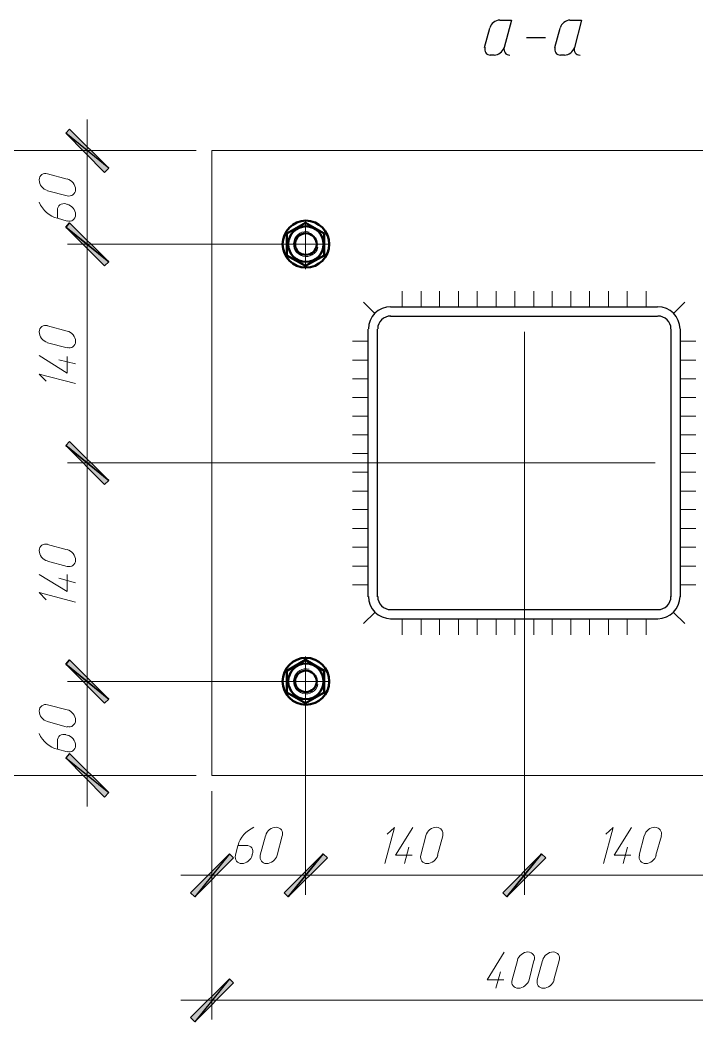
# Model space of a CAD drawing. Header units: millimetres. Extents: x -678 to 5260, y -935 to 3264.
# Drawn here: x -47 to 387, y 10 to 652 of the extents above; entities that cross this region are included whole.
import ezdxf

# ---------------------------------------------------------------- set-up
doc = ezdxf.new("R2010")
doc.units = ezdxf.units.MM
doc.header["$MEASUREMENT"] = 0
doc.layers.get('0').update_dxf_attribs({"linetype": 'CONTINUOUS'})

msp = doc.modelspace()

# ---------------------------------------------------------------- hatches: boundary and pattern name
at = {"true_color": 0x000007}
h = msp.add_hatch(color=7, dxfattribs=at)
h.paths.add_polyline_path([(7.41553, 554.24928), (10.23711, 557.07085), (-17.31476, 579.31152)])
h.paths.add_polyline_path([(10.23711, 557.07085), (-17.31476, 579.31152), (-14.82513, 581.96712)])
h = msp.add_hatch(color=7, dxfattribs=at)
h.paths.add_polyline_path([(-14.82513, 522.05011), (-17.31476, 519.22853), (10.23711, 496.98787)])
h.paths.add_polyline_path([(-17.31476, 519.22853), (10.23711, 496.98787), (7.41553, 494.33226)])
h = msp.add_hatch(color=7, dxfattribs=at)
h.paths.add_polyline_path([(7.41553, 494.33226), (10.23711, 496.98787), (-17.31476, 519.22853)])
h.paths.add_polyline_path([(10.23711, 496.98787), (-17.31476, 519.22853), (-14.82513, 522.05011)])
h = msp.add_hatch(color=7, dxfattribs=at)
h.paths.add_polyline_path([(-14.82513, 381.96712), (-17.31476, 379.31152), (10.23711, 356.90488)])
h.paths.add_polyline_path([(-17.31476, 379.31152), (10.23711, 356.90488), (7.41553, 354.41525)])
h = msp.add_hatch(color=7, dxfattribs=at)
h.paths.add_polyline_path([(7.41553, 354.41525), (10.23711, 356.90488), (-17.31476, 379.31152)])
h.paths.add_polyline_path([(10.23711, 356.90488), (-17.31476, 379.31152), (-14.82513, 381.96712)])
h = msp.add_hatch(color=7, dxfattribs=at)
h.paths.add_polyline_path([(-14.82513, 242.05011), (-17.31476, 239.22853), (10.23711, 216.98787)])
h.paths.add_polyline_path([(-17.31476, 239.22853), (10.23711, 216.98787), (7.41553, 214.33226)])
h = msp.add_hatch(color=7, dxfattribs=at)
h.paths.add_polyline_path([(7.41553, 214.33226), (10.23711, 216.98787), (-17.31476, 239.22853)])
h.paths.add_polyline_path([(10.23711, 216.98787), (-17.31476, 239.22853), (-14.82513, 242.05011)])
h = msp.add_hatch(color=7, dxfattribs=at)
h.paths.add_polyline_path([(-14.82513, 182.13309), (-17.31476, 179.31152), (10.23711, 157.07085)])
h.paths.add_polyline_path([(-17.31476, 179.31152), (10.23711, 157.07085), (7.41553, 154.24928)])
h = msp.add_hatch(color=7, dxfattribs=at)
h.paths.add_polyline_path([(90.07113, 115.24513), (87.58151, 117.90073), (65.34084, 90.34886)])
h.paths.add_polyline_path([(87.58151, 117.90073), (65.34084, 90.34886), (62.51927, 92.83849)])
h = msp.add_hatch(color=7, dxfattribs=at)
h.paths.add_polyline_path([(150.3201, 115.24513), (147.49852, 117.90073), (125.25786, 90.34886)])
h.paths.add_polyline_path([(147.49852, 117.90073), (125.25786, 90.34886), (122.60225, 92.83849)])
h = msp.add_hatch(color=7, dxfattribs=at)
h.paths.add_polyline_path([(122.60225, 92.83849), (125.25786, 90.34886), (147.49852, 117.90073)])
h.paths.add_polyline_path([(125.25786, 90.34886), (147.49852, 117.90073), (150.3201, 115.24513)])
h = msp.add_hatch(color=7, dxfattribs=at)
h.paths.add_polyline_path([(262.68524, 92.83849), (265.17487, 90.34886), (287.41553, 117.90073)])
h.paths.add_polyline_path([(265.17487, 90.34886), (287.41553, 117.90073), (290.23711, 115.24513)])
h = msp.add_hatch(color=7, dxfattribs=at)
h.paths.add_polyline_path([(290.23711, 115.24513), (287.41553, 117.90073), (265.17487, 90.34886)])
h.paths.add_polyline_path([(287.41553, 117.90073), (265.17487, 90.34886), (262.68524, 92.83849)])
h = msp.add_hatch(color=7, dxfattribs=at)
h.paths.add_polyline_path([(90.07113, 35.24513), (87.58151, 37.90073), (65.34084, 10.18289)])
h.paths.add_polyline_path([(87.58151, 37.90073), (65.34084, 10.18289), (62.51927, 13.00446)])

# ---------------------------------------------------------------- linework, layer by layer
at = {"color": 7, "linetype": 'Continuous', "lineweight": 25, "true_color": 0x000007}
for points in [[(260.69354, 651.84264), (268.16242, 651.84264), (263.51512, 634.24928)], [(305.50682, 651.84264), (313.14167, 651.84264), (308.49437, 634.24928)], [(250.90101, 634.24928), (254.38649, 646.69741), (254.38649, 646.69741)], [(296.04624, 634.24928), (299.36574, 646.69741), (299.36574, 646.69741)], [(277.78898, 640.55633), (290.07113, 640.55633), (290.07113, 640.55633)], [(257.04209, 629.27002), (254.55246, 629.27002), (254.55246, 629.27002)], [(302.18732, 629.27002), (299.53172, 629.27002), (299.53172, 629.27002)], [(190.81802, 468.1082), (361.77238, 468.1082), (361.77238, 468.1082)], [(190.81802, 462.13309), (361.77238, 462.13309), (361.77238, 462.13309)], [(176.37819, 282.54803), (176.37819, 453.83434), (176.37819, 453.83434)], [(182.35329, 282.54803), (182.35329, 453.83434), (182.35329, 453.83434)], [(370.40308, 453.83434), (370.40308, 282.54803), (370.40308, 282.54803)], [(376.21221, 453.83434), (376.21221, 282.54803), (376.21221, 282.54803)], [(361.77238, 274.0833), (190.81802, 274.0833), (190.81802, 274.0833)], [(361.77238, 268.1082), (190.81802, 268.1082), (190.81802, 268.1082)]]:
    msp.add_lwpolyline(points, dxfattribs=at)
at = {"color": 7, "linetype": 'Continuous', "lineweight": 9, "true_color": 0x000007}
for points in [[(-3.53882, 488.19119), (-3.53882, 588.1082), (-3.53882, 588.1082)], [(-13.49733, 568.19119), (-96.15293, 568.19119), (-96.15293, 568.19119)], [(66.33669, 568.19119), (-16.15293, 568.19119), (-16.15293, 568.19119)], [(-16.48488, 549.93392), (-29.09899, 553.25343), (-29.09899, 553.25343)], [(-29.09899, 542.46504), (-16.48488, 539.31152), (-16.48488, 539.31152)], [(-16.48488, 533.66836), (-17.31476, 534.16629), (-17.31476, 534.16629)], [(-22.62596, 530.18289), (-22.62596, 524.87168), (-16.48488, 523.04596)], [(-3.53882, 528.19119), (-3.53882, 348.27417), (-3.53882, 348.27417)], [(136.37819, 492.34056), (136.37819, 523.87583), (136.37819, 523.87583)], [(126.41968, 508.27417), (-16.15293, 508.27417), (-16.15293, 508.27417)], [(126.41968, 508.27417), (-16.15293, 508.27417), (-16.15293, 508.27417)], [(122.43628, 508.27417), (150.48607, 508.27417), (150.48607, 508.27417)], [(198.2869, 468.1082), (198.2869, 478.23268), (198.2869, 478.23268)], [(210.40308, 468.1082), (210.40308, 478.23268), (210.40308, 478.23268)], [(222.18732, 468.1082), (222.18732, 478.23268), (222.18732, 478.23268)], [(234.3035, 468.1082), (234.3035, 478.23268), (234.3035, 478.23268)], [(246.25371, 468.1082), (246.25371, 478.23268), (246.25371, 478.23268)], [(258.36989, 468.1082), (258.36989, 478.23268), (258.36989, 478.23268)], [(270.3201, 468.1082), (270.3201, 478.23268), (270.3201, 478.23268)], [(282.43628, 468.1082), (282.43628, 478.23268), (282.43628, 478.23268)], [(294.22051, 468.1082), (294.22051, 478.23268), (294.22051, 478.23268)], [(306.33669, 468.1082), (306.33669, 478.23268), (306.33669, 478.23268)], [(318.2869, 468.1082), (318.2869, 478.23268), (318.2869, 478.23268)], [(330.40308, 468.1082), (330.40308, 478.23268), (330.40308, 478.23268)], [(342.35329, 468.1082), (342.35329, 478.23268), (342.35329, 478.23268)], [(354.46947, 468.1082), (354.46947, 478.23268), (354.46947, 478.23268)], [(180.69354, 463.95882), (173.39064, 471.09575), (173.39064, 471.09575)], [(372.06284, 463.95882), (379.19976, 471.09575), (379.19976, 471.09575)], [(190.81802, 468.1082), (361.77238, 468.1082), (361.77238, 468.1082)], [(-16.48488, 452.50654), (-29.09899, 455.99201), (-29.09899, 455.99201)], [(176.37819, 282.54803), (176.37819, 453.83434), (176.37819, 453.83434)], [(276.46118, 452.17459), (276.46118, 91.67666), (276.46118, 91.67666)], [(276.46118, 452.17459), (276.46118, 91.67666), (276.46118, 91.67666)], [(376.21221, 453.83434), (376.21221, 282.54803), (376.21221, 282.54803)], [(-29.09899, 445.20363), (-16.48488, 441.88413), (-16.48488, 441.88413)], [(176.37819, 446.19948), (166.41968, 446.19948), (166.41968, 446.19948)], [(376.21221, 446.19948), (386.33669, 446.19948), (386.33669, 446.19948)], [(-16.48488, 436.40695), (-16.48488, 425.78455), (-34.41019, 436.90488)], [(-11.0077, 431.59367), (-21.79609, 434.24928), (-21.79609, 434.24928)], [(176.37819, 434.0833), (166.41968, 434.0833), (166.41968, 434.0833)], [(376.21221, 434.0833), (386.33669, 434.0833), (386.33669, 434.0833)], [(-29.92887, 420.47334), (-34.41019, 425.12065), (-11.0077, 418.97957)], [(176.37819, 422.13309), (166.41968, 422.13309), (166.41968, 422.13309)], [(376.21221, 422.13309), (386.33669, 422.13309), (386.33669, 422.13309)], [(176.37819, 410.01691), (166.41968, 410.01691), (166.41968, 410.01691)], [(376.21221, 410.01691), (386.33669, 410.01691), (386.33669, 410.01691)], [(176.37819, 398.23268), (166.41968, 398.23268), (166.41968, 398.23268)], [(376.21221, 398.23268), (386.33669, 398.23268), (386.33669, 398.23268)], [(-3.53882, 388.1082), (-3.53882, 208.19119), (-3.53882, 208.19119)], [(176.37819, 386.28247), (166.41968, 386.28247), (166.41968, 386.28247)], [(376.21221, 386.28247), (386.33669, 386.28247), (386.33669, 386.28247)], [(176.37819, 374.16629), (166.41968, 374.16629), (166.41968, 374.16629)], [(376.21221, 374.16629), (386.33669, 374.16629), (386.33669, 374.16629)], [(360.2786, 368.19119), (-16.15293, 368.19119), (-16.15293, 368.19119)], [(360.2786, 368.19119), (-16.15293, 368.19119), (-16.15293, 368.19119)], [(176.37819, 362.21608), (166.41968, 362.21608), (166.41968, 362.21608)], [(376.21221, 362.21608), (386.33669, 362.21608), (386.33669, 362.21608)], [(176.37819, 350.0999), (166.41968, 350.0999), (166.41968, 350.0999)], [(376.21221, 350.0999), (386.33669, 350.0999), (386.33669, 350.0999)], [(176.37819, 338.31567), (166.41968, 338.31567), (166.41968, 338.31567)], [(376.21221, 338.31567), (386.33669, 338.31567), (386.33669, 338.31567)], [(176.37819, 326.19948), (166.41968, 326.19948), (166.41968, 326.19948)], [(376.21221, 326.19948), (386.33669, 326.19948), (386.33669, 326.19948)], [(-16.48488, 312.58953), (-29.09899, 315.90903), (-29.09899, 315.90903)], [(176.37819, 314.24928), (166.41968, 314.24928), (166.41968, 314.24928)], [(376.21221, 314.24928), (386.33669, 314.24928), (386.33669, 314.24928)], [(-29.09899, 305.28662), (-16.48488, 301.96712), (-16.48488, 301.96712)], [(176.37819, 302.13309), (166.41968, 302.13309), (166.41968, 302.13309)], [(376.21221, 302.13309), (386.33669, 302.13309), (386.33669, 302.13309)], [(-16.48488, 296.65592), (-16.48488, 285.86753), (-34.41019, 296.82189)], [(-11.0077, 291.51069), (-21.79609, 294.33226), (-21.79609, 294.33226)], [(176.37819, 290.18289), (166.41968, 290.18289), (166.41968, 290.18289)], [(376.21221, 290.18289), (386.33669, 290.18289), (386.33669, 290.18289)], [(-29.92887, 280.55633), (-34.41019, 285.20363), (-11.0077, 279.06255)], [(180.69354, 272.42355), (173.39064, 265.4526), (173.39064, 265.4526)], [(372.06284, 272.42355), (379.19976, 265.4526), (379.19976, 265.4526)], [(361.77238, 268.1082), (190.81802, 268.1082), (190.81802, 268.1082)], [(198.2869, 268.1082), (198.2869, 258.14969), (198.2869, 258.14969)], [(210.40308, 268.1082), (210.40308, 258.14969), (210.40308, 258.14969)], [(222.18732, 268.1082), (222.18732, 258.14969), (222.18732, 258.14969)], [(234.3035, 268.1082), (234.3035, 258.14969), (234.3035, 258.14969)], [(246.25371, 268.1082), (246.25371, 258.14969), (246.25371, 258.14969)], [(258.36989, 268.1082), (258.36989, 258.14969), (258.36989, 258.14969)], [(270.3201, 268.1082), (270.3201, 258.14969), (270.3201, 258.14969)], [(282.43628, 268.1082), (282.43628, 258.14969), (282.43628, 258.14969)], [(294.22051, 268.1082), (294.22051, 258.14969), (294.22051, 258.14969)], [(306.33669, 268.1082), (306.33669, 258.14969), (306.33669, 258.14969)], [(318.2869, 268.1082), (318.2869, 258.14969), (318.2869, 258.14969)], [(330.40308, 268.1082), (330.40308, 258.14969), (330.40308, 258.14969)], [(342.35329, 268.1082), (342.35329, 258.14969), (342.35329, 258.14969)], [(354.46947, 268.1082), (354.46947, 258.14969), (354.46947, 258.14969)], [(-3.53882, 248.19119), (-3.53882, 148.1082), (-3.53882, 148.1082)], [(136.37819, 212.34056), (136.37819, 244.20778), (136.37819, 244.20778)], [(126.41968, 228.27417), (-16.15293, 228.27417), (-16.15293, 228.27417)], [(126.41968, 228.27417), (-16.15293, 228.27417), (-16.15293, 228.27417)], [(122.43628, 228.27417), (150.48607, 228.27417), (150.48607, 228.27417)], [(-16.48488, 210.01691), (-29.09899, 213.33641), (-29.09899, 213.33641)], [(136.37819, 218.14969), (136.37819, 91.67666), (136.37819, 91.67666)], [(136.37819, 218.14969), (136.37819, 91.67666), (136.37819, 91.67666)], [(-29.09899, 202.54803), (-16.48488, 199.06255), (-16.48488, 199.06255)], [(-16.48488, 193.75135), (-17.31476, 194.0833), (-17.31476, 194.0833)], [(-22.62596, 190.26587), (-22.62596, 184.95467), (-16.48488, 183.12894)], [(-13.49733, 168.02521), (-96.15293, 168.02521), (-96.15293, 168.02521)], [(66.33669, 168.02521), (-16.15293, 168.02521), (-16.15293, 168.02521)], [(76.2952, 158.0667), (76.2952, 91.67666), (76.2952, 91.67666)], [(110.65205, 129.35301), (107.33254, 116.90488), (107.33254, 116.90488)], [(118.12093, 116.90488), (121.27445, 129.35301), (121.27445, 129.35301)], [(188.66035, 130.34886), (193.30765, 134.66421), (187.16657, 111.59367)], [(204.59396, 116.90488), (193.97155, 116.90488), (205.09188, 134.66421)], [(213.39064, 129.35301), (210.23711, 116.90488), (210.23711, 116.90488)], [(220.85952, 116.90488), (224.17902, 129.35301), (224.17902, 129.35301)], [(328.74333, 130.34886), (333.39064, 134.66421), (327.24956, 111.59367)], [(344.67694, 116.90488), (334.05454, 116.90488), (345.00889, 134.66421)], [(353.30765, 129.35301), (349.98815, 116.90488), (349.98815, 116.90488)], [(360.77653, 116.90488), (364.26201, 129.35301), (364.26201, 129.35301)], [(98.36989, 123.21193), (92.89271, 123.21193), (91.39893, 116.90488)], [(199.78068, 111.59367), (202.43628, 122.21608), (202.43628, 122.21608)], [(339.69769, 111.59367), (342.51927, 122.21608), (342.51927, 122.21608)], [(102.02134, 116.90488), (102.18732, 117.73475), (102.18732, 117.73475)], [(156.46118, 104.1248), (56.37819, 104.1248), (56.37819, 104.1248)], [(296.37819, 104.1248), (116.46118, 104.1248), (116.46118, 104.1248)], [(256.21221, 104.1248), (436.46118, 104.1248), (436.46118, 104.1248)], [(76.2952, 94.16629), (76.2952, 11.67666), (76.2952, 11.67666)], [(263.34914, 37.07085), (252.72674, 37.07085), (263.51512, 54.83019)], [(271.97985, 49.51899), (268.66035, 37.07085), (268.66035, 37.07085)], [(279.44873, 37.07085), (282.60225, 49.51899), (282.60225, 49.51899)], [(288.07943, 49.51899), (284.75993, 37.07085), (284.75993, 37.07085)], [(295.38234, 37.07085), (298.70184, 49.51899), (298.70184, 49.51899)], [(258.20391, 31.75965), (261.19147, 42.38206), (261.19147, 42.38206)], [(496.37819, 24.1248), (56.37819, 24.1248), (56.37819, 24.1248)]]:
    msp.add_lwpolyline(points, dxfattribs=at)
at = {"color": 7, "linetype": 'Continuous', "lineweight": -2, "true_color": 0x000007}
for points in [[(10.23711, 557.07085), (-17.31476, 579.31152), (-14.82513, 581.96712)], [(7.41553, 554.24928), (10.23711, 557.07085), (-17.31476, 579.31152)], [(-14.82513, 522.05011), (-17.31476, 519.22853), (10.23711, 496.98787)], [(10.23711, 496.98787), (-17.31476, 519.22853), (-14.82513, 522.05011)], [(-17.31476, 519.22853), (10.23711, 496.98787), (7.41553, 494.33226)], [(7.41553, 494.33226), (10.23711, 496.98787), (-17.31476, 519.22853)], [(-14.82513, 381.96712), (-17.31476, 379.31152), (10.23711, 356.90488)], [(10.23711, 356.90488), (-17.31476, 379.31152), (-14.82513, 381.96712)], [(-17.31476, 379.31152), (10.23711, 356.90488), (7.41553, 354.41525)], [(7.41553, 354.41525), (10.23711, 356.90488), (-17.31476, 379.31152)], [(-14.82513, 242.05011), (-17.31476, 239.22853), (10.23711, 216.98787)], [(10.23711, 216.98787), (-17.31476, 239.22853), (-14.82513, 242.05011)], [(-17.31476, 239.22853), (10.23711, 216.98787), (7.41553, 214.33226)], [(7.41553, 214.33226), (10.23711, 216.98787), (-17.31476, 239.22853)], [(-14.82513, 182.13309), (-17.31476, 179.31152), (10.23711, 157.07085)], [(-17.31476, 179.31152), (10.23711, 157.07085), (7.41553, 154.24928)], [(87.58151, 117.90073), (65.34084, 90.34886), (62.51927, 92.83849)], [(90.07113, 115.24513), (87.58151, 117.90073), (65.34084, 90.34886)], [(147.49852, 117.90073), (125.25786, 90.34886), (122.60225, 92.83849)], [(122.60225, 92.83849), (125.25786, 90.34886), (147.49852, 117.90073)], [(150.3201, 115.24513), (147.49852, 117.90073), (125.25786, 90.34886)], [(125.25786, 90.34886), (147.49852, 117.90073), (150.3201, 115.24513)], [(262.68524, 92.83849), (265.17487, 90.34886), (287.41553, 117.90073)], [(287.41553, 117.90073), (265.17487, 90.34886), (262.68524, 92.83849)], [(265.17487, 90.34886), (287.41553, 117.90073), (290.23711, 115.24513)], [(290.23711, 115.24513), (287.41553, 117.90073), (265.17487, 90.34886)], [(87.58151, 37.90073), (65.34084, 10.18289), (62.51927, 13.00446)], [(90.07113, 35.24513), (87.58151, 37.90073), (65.34084, 10.18289)]]:
    msp.add_lwpolyline(points, close=True, dxfattribs=at)
at = {"color": 7, "linetype": 'Continuous', "lineweight": 5, "true_color": 0x000007}
msp.add_lwpolyline([(76.2952, 168.02521), (476.2952, 168.02521), (476.2952, 568.19119), (76.2952, 568.19119)], close=True, dxfattribs=at)
at = {"color": 7, "linetype": 'Continuous', "lineweight": 50, "true_color": 0x000007}
for points in [[(148.3284, 515.07915), (136.37819, 522.05011), (124.26201, 515.07915), (124.26201, 501.13724), (136.37819, 494.33226)], [(148.3284, 515.07915), (148.3284, 501.13724), (148.3284, 501.13724)], [(148.3284, 501.13724), (136.37819, 494.33226), (136.37819, 494.33226)], [(148.3284, 235.07915), (136.37819, 242.05011), (124.26201, 235.07915), (124.26201, 221.13724), (136.37819, 214.33226)], [(148.3284, 235.07915), (148.3284, 221.13724), (148.3284, 221.13724)], [(148.3284, 221.13724), (136.37819, 214.33226), (136.37819, 214.33226)]]:
    msp.add_lwpolyline(points, dxfattribs=at)
at = {"color": 7, "linetype": 'Continuous', "lineweight": 25, "true_color": 0x000007}
for points in [[(260.69354, 651.84264), (257.87196, 651.84264), (255.05039, 649.51899), (254.38649, 646.86338)], [(305.67279, 651.84264), (303.01719, 651.84264), (300.19562, 649.51899), (299.36574, 646.86338)], [(251.23296, 634.41525), (250.56906, 631.59367), (252.06284, 629.436), (254.88441, 629.436)], [(257.20806, 629.436), (259.86367, 629.27002), (262.68524, 631.59367), (263.51512, 634.24928)], [(263.51512, 634.41525), (262.85122, 631.59367), (264.51097, 629.436), (267.16657, 629.436)], [(296.04624, 634.41525), (295.38234, 631.59367), (296.87611, 629.436), (299.69769, 629.436)], [(302.18732, 629.436), (305.00889, 629.27002), (307.83047, 631.59367), (308.49437, 634.24928)], [(308.49437, 634.41525), (307.83047, 631.59367), (309.49022, 629.436), (312.14582, 629.436)], [(190.984, 468.27417), (183.01719, 468.27417), (176.54416, 461.80114), (176.54416, 454.00031)], [(190.984, 462.29907), (186.33669, 462.29907), (182.51927, 458.64762), (182.51927, 454.00031)], [(376.21221, 454.00031), (376.21221, 461.80114), (369.90516, 468.27417), (361.93835, 468.27417)], [(370.40308, 454.00031), (370.40308, 458.64762), (366.58566, 462.29907), (361.93835, 462.29907)], [(176.54416, 282.71401), (176.54416, 274.7472), (183.01719, 268.44015), (190.984, 268.44015)], [(182.51927, 282.71401), (182.51927, 278.0667), (186.33669, 274.24928), (190.984, 274.24928)], [(361.93835, 274.24928), (366.58566, 274.24928), (370.40308, 278.0667), (370.40308, 282.71401)], [(361.93835, 268.44015), (369.90516, 268.44015), (376.21221, 274.7472), (376.21221, 282.71401)]]:
    msp.add_open_spline(points, degree=3, dxfattribs=at)
at = {"color": 7, "linetype": 'Continuous', "lineweight": 9, "true_color": 0x000007}
for points in [[(-28.93302, 553.4194), (-31.75459, 554.24928), (-34.24422, 552.42355), (-34.24422, 549.436)], [(-34.24422, 549.436), (-34.41019, 546.44845), (-31.92057, 543.46089), (-29.09899, 542.63102)], [(-11.0077, 543.29492), (-11.0077, 546.28247), (-13.33136, 549.27002), (-16.31891, 550.0999)], [(-16.48488, 539.31152), (-13.49733, 538.48164), (-11.17368, 540.30737), (-11.0077, 543.29492)], [(-34.24422, 535.16214), (-32.25252, 530.01691), (-27.60521, 526.03351), (-22.62596, 524.87168)], [(-17.14878, 534.16629), (-20.13633, 534.83019), (-22.62596, 533.00446), (-22.62596, 530.01691)], [(-11.0077, 527.19533), (-11.0077, 530.18289), (-13.33136, 533.17044), (-16.31891, 533.83434)], [(-16.48488, 523.21193), (-13.49733, 522.38206), (-11.17368, 524.20778), (-11.0077, 527.19533)], [(190.984, 468.27417), (183.01719, 468.27417), (176.54416, 461.80114), (176.54416, 454.00031)], [(376.21221, 454.00031), (376.21221, 461.80114), (369.90516, 468.27417), (361.93835, 468.27417)], [(-28.93302, 456.15799), (-31.75459, 456.82189), (-34.24422, 454.99616), (-34.24422, 452.17459)], [(-34.24422, 452.17459), (-34.41019, 449.18704), (-31.92057, 446.19948), (-29.09899, 445.36961)], [(-11.0077, 446.03351), (-11.0077, 449.02106), (-13.33136, 452.00861), (-16.31891, 452.67251)], [(-16.48488, 442.05011), (-13.49733, 441.22023), (-11.17368, 443.04596), (-11.0077, 446.03351)], [(-28.93302, 316.075), (-31.75459, 316.90488), (-34.24422, 315.07915), (-34.24422, 312.0916)], [(-34.24422, 312.0916), (-34.41019, 309.10405), (-31.92057, 306.1165), (-29.09899, 305.4526)], [(-11.0077, 305.95052), (-11.0077, 308.93807), (-13.33136, 311.92562), (-16.31891, 312.7555)], [(-16.48488, 301.96712), (-13.49733, 301.30322), (-11.17368, 302.96297), (-11.0077, 305.95052)], [(176.54416, 282.71401), (176.54416, 274.7472), (183.01719, 268.44015), (190.984, 268.44015)], [(361.93835, 268.44015), (369.90516, 268.44015), (376.21221, 274.7472), (376.21221, 282.71401)], [(-28.93302, 213.33641), (-31.75459, 214.00031), (-34.24422, 212.17459), (-34.24422, 209.35301)], [(-34.24422, 209.35301), (-34.41019, 206.36546), (-31.92057, 203.37791), (-29.09899, 202.54803)], [(-11.0077, 203.37791), (-11.0077, 206.36546), (-13.33136, 209.35301), (-16.31891, 210.18289)], [(-16.48488, 199.3945), (-13.49733, 198.56463), (-11.17368, 200.39036), (-11.0077, 203.37791)], [(-34.24422, 194.91318), (-32.25252, 189.93392), (-27.60521, 185.95052), (-22.62596, 184.7887)], [(-17.14878, 194.24928), (-20.13633, 194.91318), (-22.62596, 193.08745), (-22.62596, 190.0999)], [(-11.0077, 187.27832), (-11.0077, 190.26587), (-13.33136, 193.25343), (-16.31891, 193.91733)], [(-16.48488, 183.29492), (-13.49733, 182.46504), (-11.17368, 184.29077), (-11.0077, 187.27832)], [(103.18317, 134.83019), (98.20391, 132.83849), (94.22051, 128.19119), (93.05869, 123.21193)], [(117.45703, 134.83019), (114.46947, 134.99616), (111.48192, 132.50654), (110.81802, 129.68496)], [(121.44043, 129.51899), (122.2703, 132.34056), (120.44458, 134.83019), (117.45703, 134.83019)], [(220.19562, 134.83019), (217.20806, 134.99616), (214.22051, 132.50654), (213.39064, 129.68496)], [(224.17902, 129.51899), (224.84292, 132.34056), (223.01719, 134.83019), (220.19562, 134.83019)], [(360.11263, 134.83019), (357.12508, 134.99616), (354.13752, 132.50654), (353.47362, 129.68496)], [(364.09603, 129.51899), (364.92591, 132.34056), (363.10018, 134.83019), (360.11263, 134.83019)], [(102.35329, 117.73475), (103.18317, 120.72231), (101.35744, 123.21193), (98.36989, 123.21193)], [(91.39893, 117.07085), (90.73503, 114.0833), (92.56076, 111.59367), (95.38234, 111.59367)], [(95.38234, 111.59367), (98.36989, 111.59367), (101.35744, 113.91733), (102.18732, 116.90488)], [(107.33254, 117.07085), (106.66864, 114.0833), (108.49437, 111.59367), (111.31595, 111.59367)], [(111.31595, 111.59367), (114.3035, 111.59367), (117.29105, 113.91733), (118.12093, 116.90488)], [(210.23711, 117.07085), (209.40723, 114.0833), (211.23296, 111.59367), (214.22051, 111.59367)], [(214.22051, 111.59367), (217.20806, 111.59367), (220.19562, 113.91733), (221.02549, 116.90488)], [(350.15412, 117.07085), (349.49022, 114.0833), (351.31595, 111.59367), (354.3035, 111.59367)], [(354.3035, 111.59367), (357.12508, 111.59367), (360.2786, 113.91733), (360.9425, 116.90488)], [(278.78483, 54.99616), (275.79728, 54.99616), (272.80972, 52.67251), (271.97985, 49.68496)], [(282.76823, 49.51899), (283.59811, 52.50654), (281.77238, 54.99616), (278.78483, 54.99616)], [(294.88441, 54.99616), (291.89686, 54.99616), (288.90931, 52.67251), (288.24541, 49.68496)], [(298.86781, 49.51899), (299.69769, 52.50654), (297.87196, 54.99616), (294.88441, 54.99616)], [(268.66035, 37.23683), (267.83047, 34.24928), (269.6562, 31.75965), (272.64375, 31.75965)], [(272.64375, 31.75965), (275.6313, 31.75965), (278.61885, 34.0833), (279.44873, 37.07085)], [(284.75993, 37.23683), (284.09603, 34.24928), (285.75578, 31.75965), (288.74333, 31.75965)], [(288.74333, 31.75965), (291.73089, 31.75965), (294.71844, 34.0833), (295.54831, 37.07085)]]:
    msp.add_open_spline(points, degree=3, dxfattribs=at)
at = {"color": 7, "linetype": 'Continuous', "lineweight": 50, "true_color": 0x000007}
for points in [[(151.48192, 508.27417), (151.48192, 516.57293), (144.84292, 523.37791), (136.54416, 523.37791), (136.54416, 523.37791), (128.24541, 523.37791), (121.6064, 516.57293), (121.6064, 508.27417)], [(147.83047, 508.27417), (147.83047, 514.58123), (142.85122, 519.72645), (136.54416, 519.72645), (136.54416, 519.72645), (130.23711, 519.72645), (125.25786, 514.58123), (125.25786, 508.27417)], [(143.51512, 508.27417), (143.51512, 512.0916), (140.36159, 515.24513), (136.54416, 515.24513), (136.54416, 515.24513), (132.72674, 515.24513), (129.57321, 512.0916), (129.57321, 508.27417)], [(121.6064, 508.27417), (121.6064, 499.97542), (128.24541, 493.33641), (136.54416, 493.33641), (136.54416, 493.33641), (144.84292, 493.33641), (151.48192, 499.97542), (151.48192, 508.27417)], [(125.25786, 508.27417), (125.25786, 501.96712), (130.23711, 496.98787), (136.54416, 496.98787), (136.54416, 496.98787), (142.85122, 496.98787), (147.83047, 501.96712), (147.83047, 508.27417)], [(129.57321, 508.27417), (129.57321, 504.45675), (132.72674, 501.46919), (136.54416, 501.46919), (136.54416, 501.46919), (140.36159, 501.46919), (143.51512, 504.45675), (143.51512, 508.27417)], [(151.48192, 228.27417), (151.48192, 236.57293), (144.84292, 243.37791), (136.54416, 243.37791), (136.54416, 243.37791), (128.24541, 243.37791), (121.6064, 236.57293), (121.6064, 228.27417)], [(147.83047, 228.27417), (147.83047, 234.58123), (142.85122, 239.72645), (136.54416, 239.72645), (136.54416, 239.72645), (130.23711, 239.72645), (125.25786, 234.58123), (125.25786, 228.27417)], [(143.51512, 228.27417), (143.51512, 232.0916), (140.36159, 235.24513), (136.54416, 235.24513), (136.54416, 235.24513), (132.72674, 235.24513), (129.57321, 232.0916), (129.57321, 228.27417)], [(121.6064, 228.27417), (121.6064, 219.97542), (128.24541, 213.33641), (136.54416, 213.33641), (136.54416, 213.33641), (144.84292, 213.33641), (151.48192, 219.97542), (151.48192, 228.27417)], [(125.25786, 228.27417), (125.25786, 221.96712), (130.23711, 216.98787), (136.54416, 216.98787), (136.54416, 216.98787), (142.85122, 216.98787), (147.83047, 221.96712), (147.83047, 228.27417)], [(129.57321, 228.27417), (129.57321, 224.45675), (132.72674, 221.46919), (136.54416, 221.46919), (136.54416, 221.46919), (140.36159, 221.46919), (143.51512, 224.45675), (143.51512, 228.27417)]]:
    msp.add_open_spline(points, degree=3, knots=[0, 0, 0, 0, 0.125, 0.125, 0.125, 0.125001, 1, 1, 1, 1], dxfattribs=at)
at = {"color": 7, "linetype": 'Continuous', "lineweight": 9, "true_color": 0x000007}
for points in [[(138.53586, 516.075), (134.38649, 517.23683), (130.07113, 514.58123), (128.90931, 510.43185), (128.90931, 510.43185), (127.74748, 506.1165), (130.23711, 501.80114), (134.55246, 500.63932), (134.55246, 500.63932), (138.70184, 499.47749), (143.18317, 501.96712), (144.17902, 506.28247)], [(138.53586, 236.075), (134.38649, 237.23683), (130.07113, 234.58123), (128.90931, 230.43185), (128.90931, 230.43185), (127.74748, 226.1165), (130.23711, 221.80114), (134.55246, 220.63932), (134.55246, 220.63932), (138.70184, 219.47749), (143.18317, 221.96712), (144.17902, 226.28247)]]:
    msp.add_open_spline(points, degree=3, knots=[0, 0, 0, 0, 0.083333336, 0.083333336, 0.083333336, 0.083334336, 0.166666672, 0.166666672, 0.166666672, 0.166667672, 1, 1, 1, 1], dxfattribs=at)

doc.saveas('drawing.dxf')
